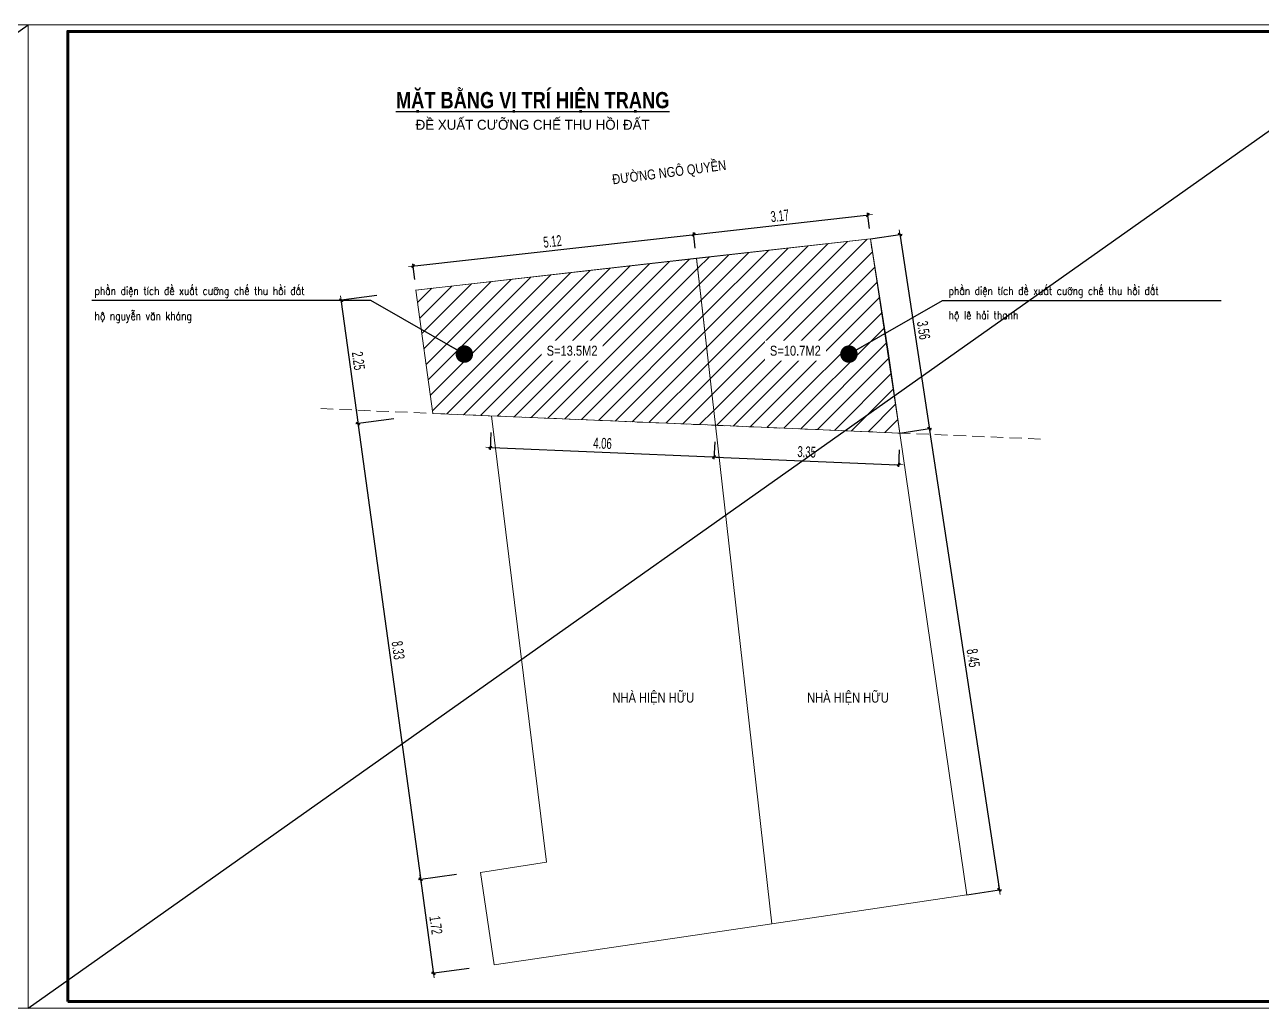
# Model space of a CAD drawing. Header units: millimetres. Extents: x 480521 to 6014615, y -961280 to 187869.
# Drawn here: x 705745 to 728163, y 115086 to 132906 of the extents above; entities that cross this region are included whole.
import ezdxf
from ezdxf.enums import TextEntityAlignment as Align

# ---------------------------------------------------------------- set-up
doc = ezdxf.new("R2010")
doc.units = ezdxf.units.MM
doc.header["$LTSCALE"] = 600
doc.header["$MEASUREMENT"] = 0
doc.linetypes.add('HIDDEN', pattern=[0.375, 0.25, -0.125])
doc.layers.get('0').update_dxf_attribs({"lineweight": 0})
doc.layers.get('Defpoints').update_dxf_attribs({"lineweight": 0})
for name, color, linetype, lineweight in [('dim', 144, 'Continuous', 13), ('Khungten_LCDI', 7, 'Continuous', 25), ('LC Dim', 8, 'Continuous', 18), ('LC Hatch @ 1 (1)', 252, 'Continuous', 9), ('LC Net khuat', 4, 'HIDDEN', 13), ('LC Net thay', 7, 'Continuous', 25), ('LC Text1', 3, 'Continuous', 20), ('LC Text2', 7, 'Continuous', 25), ('NHA', 2, 'Continuous', 0)]:
    doc.layers.add(name, color=color, linetype=linetype, lineweight=lineweight)
doc.layers.add('KCS_Plotter', color=11, linetype='Continuous', plot=False)
doc.styles.add('HOATBIF', font='hoatbif.shx', dxfattribs={"width": 0.65})
doc.styles.add('Khungten', font='VHAVAN.TTF', dxfattribs={"width": 0.9, "height": 5000})
doc.styles.add('LC 1', font='VHAVANB.TTF')
doc.styles.add('LC 3', font='vnsimli.shx', dxfattribs={"width": 0.75})
doc.styles.add('LC3', font='VHARIALB.TTF', dxfattribs={"width": 0.8})
doc.styles.add('T2', font='VHARIAL.TTF', dxfattribs={"width": 0.8})
doc.styles.add('Title', font='VHBLACK.TTF')
doc.dimstyles.new('1-100 (1-60)', dxfattribs={"dimscale": 79, "dimtxt": 2.5, "dimasz": 0.35, "dimexe": 0.5, "dimexo": 0, "dimgap": 0.8, "dimtad": 1, "dimdec": 0, "dimzin": 0, "dimdsep": 46, "dimtxsty": 'HOATBIF', "dimblk1": 'DOT', "dimblk2": 'DOT', "dimsah": 1, "dimcen": -1, "dimdle": 1, "dimclrd": 256, "dimclre": 256, "dimclrt": 4, "dimadec": 3, "dimazin": 2, "dimtfac": 0.333333, "dimtdec": 0, "dimtix": 1, "dimtmove": 2, "dimatfit": 3, "dimldrblk": 'DOT', "dimfxl": 1, "dimtvp": 0.833333, "dimtolj": 1, "dimtzin": 0, "dimarcsym": 0})
pattern_1 = [(45, (0, -1096.63), (-159.099026, 159.099026), [])]

# ---------------------------------------------------------------- blocks, each defined once
blk = doc.blocks.new('TIEUDE1')
at = {"layer": 'LC Text2', "color": 7, "style": 'LC 1'}
blk.add_attdef('TIªU§Ò', text='', height=5, dxfattribs=at).set_placement((0, 0), align=Align.BOTTOM_CENTER)
blk.add_attdef('TL', text='', height=3, dxfattribs=at).set_placement((0, -2), align=Align.TOP_CENTER)
blk = doc.blocks.new('lcdi fix')
at = {"layer": 'Defpoints', "lineweight": 0}
blk.add_lwpolyline([(-1200, -14850), (-1200, 14850), (40800, 14850), (40800, -14850)], close=True, dxfattribs=at)
at = {"layer": 'Khungten_LCDI', "color": 5, "lineweight": 60}
blk.add_lwpolyline([(0, -14650), (0, 14650), (40600, 14650), (40600, -14650)], close=True, dxfattribs=at)
at = {"color": 7, "style": 'Khungten', "width": 0.8}
for tag, p in [('REVISION', (39499, -10746)), ('NGAYHT', (39546, -11609))]:
    blk.add_attdef(tag, text='', height=200, dxfattribs=at).set_placement(p, align=Align.CENTER)
at = {"layer": 'LC Text1', "color": 3, "style": 'LC 1', "width": 1.834006}
for tag, p, p2 in [('TENBANVE1', (36913, -8886), (40339, -8886)), ('TENBANVE2', (36913, -9562), (40339, -9562))]:
    blk.add_attdef(tag, text='', height=250, dxfattribs=at).set_placement(p, p2, align=Align.FIT)
at = {"layer": 'LC Text1', "style": 'Title', "width": 0.7}
blk.add_attdef('SOBANVE', text='', height=250, dxfattribs=at).set_placement((39562, -13896), align=Align.CENTER)
blk = doc.blocks.new('DOT')
at = {"layer": 'dim'}
for p, q in [((-1, -1), (1, 1)), ((-3, 0), (3, 0))]:
    blk.add_line(p, q, dxfattribs=at)
blk.add_lwpolyline([(0.5, 1), (-1, -0.5), (-0.5, -1), (1, 0.5)], close=True, dxfattribs=at)
blk = doc.blocks.new('*D62')
at = {"layer": 'Defpoints', "color": 0, "transparency": 16777216}
for p in [(717864, 129105), (717892, 128861), (712809, 128289)]:
    blk.add_point(p, dxfattribs=at)
at = {"layer": 'LC Dim', "lineweight": -2, "transparency": 16777216}
for p, q in [((717892, 128861), (717860, 129144)), ((712809, 128536), (717837, 129102)), ((712809, 128289), (712777, 128573))]:
    blk.add_line(p, q, dxfattribs=at)
at = {"layer": 'LC Dim', "lineweight": -2, "transparency": 16777216, "xscale": 27.65, "yscale": 27.65, "zscale": 27.65}
for p, rotation in [((717864, 129105), 6.415631583418672), ((712781, 128533), 186.4156315834186)]:
    blk.add_blockref('DOT', p, dxfattribs=dict(at, rotation=rotation))
at = {"layer": 'LC Dim', "color": 4, "transparency": 16777216, "insert": (715305, 128980), "char_height": 197.5, "attachment_point": 5, "rotation": 6.4156, "style": 'HOATBIF'}
blk.add_mtext('\\A1;5.12', dxfattribs=at)
blk = doc.blocks.new('_Dot')
at = {"color": 0, "linetype": 'ByBlock', "lineweight": -2}
blk.add_line((-0.5, 0), (-1, 0), dxfattribs=at)
at = {"color": 0, "linetype": 'ByBlock', "const_width": 0.5}
blk.add_lwpolyline([(-0.25, 0, 1), (0.25, 0, 1)], format="xyb", close=True, dxfattribs=at)
blk = doc.blocks.new('*D63')
at = {"layer": 'Defpoints', "color": 0, "transparency": 16777216}
for p in [(721017, 129459), (721045, 129215), (717892, 128861)]:
    blk.add_point(p, dxfattribs=at)
at = {"layer": 'LC Dim', "lineweight": -2, "transparency": 16777216}
for p, q in [((717892, 129108), (720990, 129456)), ((721045, 129215), (721013, 129499)), ((717892, 128861), (717860, 129144))]:
    blk.add_line(p, q, dxfattribs=at)
at = {"layer": 'LC Dim', "lineweight": -2, "transparency": 16777216, "xscale": 27.65, "yscale": 27.65, "zscale": 27.65}
for p, rotation in [((721017, 129459), 6.415631583317454), ((717864, 129105), 186.4156315833174)]:
    blk.add_blockref('DOT', p, dxfattribs=dict(at, rotation=rotation))
at = {"layer": 'LC Dim', "color": 4, "transparency": 16777216, "insert": (719423, 129443), "char_height": 197.5, "attachment_point": 5, "rotation": 6.4156, "style": 'HOATBIF'}
blk.add_mtext('\\A1;3.17', dxfattribs=at)
blk = doc.blocks.new('*D64')
at = {"layer": 'Defpoints', "color": 0, "transparency": 16777216}
for p in [(712123, 128001), (712430, 125767), (711782, 125678)]:
    blk.add_point(p, dxfattribs=at)
at = {"layer": 'LC Dim', "lineweight": -2, "transparency": 16777216}
for p, q in [((712123, 128001), (711436, 127907)), ((711478, 127885), (711778, 125706)), ((712430, 125767), (711742, 125673))]:
    blk.add_line(p, q, dxfattribs=at)
at = {"layer": 'LC Dim', "lineweight": -2, "transparency": 16777216, "xscale": 27.65, "yscale": 27.65, "zscale": 27.65}
for p, rotation in [((711475, 127912), 97.82362519804785), ((711782, 125678), 277.8236251980479)]:
    blk.add_blockref('DOT', p, dxfattribs=dict(at, rotation=rotation))
at = {"layer": 'LC Dim', "color": 4, "transparency": 16777216, "insert": (711789, 126817), "char_height": 197.5, "attachment_point": 5, "rotation": 277.8236, "style": 'HOATBIF'}
blk.add_mtext('\\A1;2.25', dxfattribs=at)
blk = doc.blocks.new('*D65')
at = {"layer": 'Defpoints', "color": 0, "transparency": 16777216}
for p in [(712430, 125767), (713564, 117511), (712916, 117422)]:
    blk.add_point(p, dxfattribs=at)
at = {"layer": 'LC Dim', "lineweight": -2, "transparency": 16777216}
for p, q in [((712430, 125767), (711742, 125673)), ((711785, 125651), (712912, 117449)), ((713564, 117511), (712877, 117416))]:
    blk.add_line(p, q, dxfattribs=at)
at = {"layer": 'LC Dim', "lineweight": -2, "transparency": 16777216, "xscale": 27.65, "yscale": 27.65, "zscale": 27.65}
for p, rotation in [((711782, 125678), 97.82362519854365), ((712916, 117422), 277.8236251985437)]:
    blk.add_blockref('DOT', p, dxfattribs=dict(at, rotation=rotation))
at = {"layer": 'LC Dim', "color": 4, "transparency": 16777216, "insert": (712509, 121572), "char_height": 197.5, "attachment_point": 5, "rotation": 277.8236, "style": 'HOATBIF'}
blk.add_mtext('\\A1;8.33', dxfattribs=at)
blk = doc.blocks.new('*D66')
at = {"layer": 'Defpoints', "color": 0, "transparency": 16777216}
for p in [(713564, 117511), (713150, 115719), (713798, 115808)]:
    blk.add_point(p, dxfattribs=at)
at = {"layer": 'LC Dim', "lineweight": -2, "transparency": 16777216}
for p, q in [((713564, 117511), (712877, 117416)), ((712920, 117394), (713146, 115746)), ((713798, 115808), (713111, 115713))]:
    blk.add_line(p, q, dxfattribs=at)
at = {"layer": 'LC Dim', "lineweight": -2, "transparency": 16777216, "xscale": 27.65, "yscale": 27.65, "zscale": 27.65}
for p, rotation in [((712916, 117422), 97.82362519854365), ((713150, 115719), 277.8236251985437)]:
    blk.add_blockref('DOT', p, dxfattribs=dict(at, rotation=rotation))
at = {"layer": 'LC Dim', "color": 4, "transparency": 16777216, "insert": (713194, 116592), "char_height": 197.5, "attachment_point": 5, "rotation": 277.8236, "style": 'HOATBIF'}
blk.add_mtext('\\A1;1.72', dxfattribs=at)
blk = doc.blocks.new('*D67')
at = {"layer": 'Defpoints', "color": 0, "transparency": 16777216}
for p in [(714189, 125518), (718243, 125347), (718232, 125075)]:
    blk.add_point(p, dxfattribs=at)
at = {"layer": 'LC Dim', "lineweight": -2, "transparency": 16777216}
for p, q in [((714189, 125518), (714176, 125207)), ((718243, 125347), (718230, 125035)), ((714206, 125245), (718204, 125076))]:
    blk.add_line(p, q, dxfattribs=at)
at = {"layer": 'LC Dim', "lineweight": -2, "transparency": 16777216, "xscale": 27.65, "yscale": 27.65, "zscale": 27.65}
for p, rotation in [((714178, 125246), 177.5816472997262), ((718232, 125075), 357.5816472997262)]:
    blk.add_blockref('DOT', p, dxfattribs=dict(at, rotation=rotation))
at = {"layer": 'LC Dim', "color": 4, "transparency": 16777216, "insert": (716212, 125322), "char_height": 197.5, "attachment_point": 5, "rotation": 357.5816, "style": 'HOATBIF'}
blk.add_mtext('\\A1;4.06', dxfattribs=at)
blk = doc.blocks.new('*D68')
at = {"layer": 'Defpoints', "color": 0, "transparency": 16777216}
for p in [(718243, 125347), (721587, 125205), (721575, 124934)]:
    blk.add_point(p, dxfattribs=at)
at = {"layer": 'LC Dim', "lineweight": -2, "transparency": 16777216}
for p, q in [((718243, 125347), (718230, 125035)), ((721587, 125205), (721573, 124894)), ((718259, 125074), (721547, 124935))]:
    blk.add_line(p, q, dxfattribs=at)
at = {"layer": 'LC Dim', "lineweight": -2, "transparency": 16777216, "xscale": 27.65, "yscale": 27.65, "zscale": 27.65}
for p, rotation in [((718232, 125075), 177.5816472998666), ((721575, 124934), 357.5816472998666)]:
    blk.add_blockref('DOT', p, dxfattribs=dict(at, rotation=rotation))
at = {"layer": 'LC Dim', "color": 4, "transparency": 16777216, "insert": (719910, 125166), "char_height": 197.5, "attachment_point": 5, "rotation": 357.5816, "style": 'HOATBIF'}
blk.add_mtext('\\A1;3.35', dxfattribs=at)
blk = doc.blocks.new('*D254')
at = {"layer": 'Defpoints', "color": 0, "transparency": 16777216}
for p in [(721066, 129025), (722133, 125588), (721599, 125507)]:
    blk.add_point(p, dxfattribs=at)
at = {"layer": 'LC Dim', "lineweight": -2, "transparency": 16777216}
for p, q in [((721066, 129025), (721639, 129112)), ((721604, 129078), (722129, 125615)), ((721599, 125507), (722172, 125594))]:
    blk.add_line(p, q, dxfattribs=at)
at = {"layer": 'LC Dim', "lineweight": -2, "transparency": 16777216, "xscale": 27.65, "yscale": 27.65, "zscale": 27.65}
for p, rotation in [((721600, 129106), 98.61758096770413), ((722133, 125588), 278.6175809677042)]:
    blk.add_blockref('DOT', p, dxfattribs=dict(at, rotation=rotation))
at = {"layer": 'LC Dim', "color": 4, "transparency": 16777216, "insert": (722027, 127371), "char_height": 197.5, "attachment_point": 5, "rotation": 278.6176, "style": 'HOATBIF'}
blk.add_mtext('\\A1;3.56', dxfattribs=at)
blk = doc.blocks.new('*D255')
at = {"layer": 'Defpoints', "color": 0, "transparency": 16777216}
for p in [(721599, 125507), (722811, 117141), (723400, 117230)]:
    blk.add_point(p, dxfattribs=at)
at = {"layer": 'LC Dim', "lineweight": -2, "transparency": 16777216}
for p, q in [((721599, 125507), (722172, 125594)), ((722137, 125561), (723396, 117258)), ((722811, 117141), (723439, 117236))]:
    blk.add_line(p, q, dxfattribs=at)
at = {"layer": 'LC Dim', "lineweight": -2, "transparency": 16777216, "xscale": 27.65, "yscale": 27.65, "zscale": 27.65}
for p, rotation in [((722133, 125588), 98.61758096770413), ((723400, 117230), 278.6175809677042)]:
    blk.add_blockref('DOT', p, dxfattribs=dict(at, rotation=rotation))
at = {"layer": 'LC Dim', "color": 4, "transparency": 16777216, "insert": (722927, 121433), "char_height": 197.5, "attachment_point": 5, "rotation": 278.6176, "style": 'HOATBIF'}
blk.add_mtext('\\A1;8.45', dxfattribs=at)

msp = doc.modelspace()

# ---------------------------------------------------------------- hatches: boundary and pattern name
at = {"layer": 'LC Hatch @ 1 (1)', "ltscale": 2}
h = msp.add_hatch(dxfattribs=at)
h.set_pattern_fill('ANSI31', color=256, scale=1800)
h.set_pattern_definition(pattern_1)
h.paths.add_polyline_path([(717913.359, 128670.077), (718255.788, 125648.355), (721599.311, 125507.146), (721066.24, 129024.6), (721066.24, 129024.6)])
h = msp.add_hatch(dxfattribs=at)
h.set_pattern_fill('ANSI31', color=256, scale=1800)
h.set_pattern_definition(pattern_1)
h.paths.add_polyline_path([(718255.788, 125648.355), (717913.358, 128670.077), (712830.328, 128098.519), (713137.285, 125864.526)])

# ---------------------------------------------------------------- linework, layer by layer
at = {"layer": 'Defpoints', "lineweight": 0}
msp.add_lwpolyline([(680604.637, 115086.169), (680604.637, 132906.169), (705804.637, 132906.169), (705804.637, 115086.169)], close=True, dxfattribs=at)
at = {"layer": 'KCS_Plotter'}
msp.add_line((680604.637, 115086.169), (705804.637, 132906.169), dxfattribs=at)
at = {"layer": 'LC Net khuat', "color": 1, "lineweight": 13, "ltscale": 1.5, "flags": 128}
msp.add_lwpolyline([(724144.976, 125399.634), (711028.917, 125953.57)], dxfattribs=at)
at = {"layer": 'LC Net thay', "color": 7, "linetype": 'Continuous', "lineweight": 0}
for p, q in [((717913.358, 128670.077), (721066.24, 129024.6)), ((721384.318, 126991.52), (721066.24, 129024.6)), ((712826.336, 128098.07), (717913.358, 128670.077)), ((718255.788, 125648.355), (717913.358, 128670.077)), ((721599.311, 125507.146), (721384.318, 126991.52)), ((714202.241, 125819.55), (715199.297, 117735.383)), ((719279.276, 116616.73), (718255.788, 125648.355)), ((722811.025, 117141.145), (721599.311, 125507.146)), ((715199.297, 117735.383), (714001.526, 117546.559)), ((714001.526, 117546.559), (714250.467, 115870.023)), ((719279.276, 116616.73), (722811.025, 117141.145)), ((714250.467, 115870.023), (719279.276, 116616.73))]:
    msp.add_line(p, q, dxfattribs=at)
for points in [[(717912.858, 128674.485), (721066.23, 129024.664), (721599.311, 125507.146), (718255.788, 125648.355), (717912.858, 128674.485)], [(712830.328, 128098.519), (717912.859, 128674.485), (718255.788, 125648.355), (713137.285, 125864.526), (712830.328, 128098.519)]]:
    msp.add_lwpolyline(points, dxfattribs=at)
at = {"layer": 'NHA', "color": 7, "ltscale": 0.01, "flags": 128}
msp.add_lwpolyline([(721089.971, 128839.473), (721066.24, 129024.599)], dxfattribs=at)

# ---------------------------------------------------------------- block references
at = {"layer": 'LC Net thay', "xscale": 0.6000000155618168, "yscale": 0.6000000155618168, "zscale": 0.6000000155618168}
msp.add_blockref('lcdi fix', (706524.637, 123996.169), dxfattribs=at)
at = {"layer": 'LC Text2'}
ref = msp.add_blockref('TIEUDE1', (714945.613, 131303.894), dxfattribs=dict(at, xscale=60.00000000003865, yscale=60.00000000003865, zscale=60.00000000003865))
ref.add_attrib('TIªU§Ò', '%%UmÆt b»ng vÞ trÝ hiÖn tr¹ng', dxfattribs={"color": 7, "height": 295.46488, "style": 'LC3', "width": 0.8}).set_placement((714945.613, 131303.894), align=Align.BOTTOM_CENTER)
ref.add_attrib('TL', '®Ò xuÊt c\xadìng chÕ thu håi ®Êt', dxfattribs={"color": 7, "height": 180, "style": 'LC 1'}).set_placement((714945.613, 131183.894), align=Align.TOP_CENTER)

# ---------------------------------------------------------------- texts
at = {"layer": 'LC Text1', "color": 3, "style": 'LC 3', "width": 0.8}
for s, p in [('phÇn diÖn tÝch ®Ò xuÊt c\xadìng chÕ thu håi ®Êt', (707008.339, 128009.912)), ('phÇn diÖn tÝch ®Ò xuÊt c\xadìng chÕ thu håi ®Êt', (722481.146, 128009.912)), ('hé nguyÔn v¨n kh¸ng', (707008.339, 127554.997)), ('hé lª h¶i thanh', (722481.146, 127568.782))]:
    msp.add_text(s, height=150, dxfattribs=at).set_placement(p)
at = {"layer": 'LC Text2', "style": 'T2', "width": 0.8}
msp.add_text('®\xadêng ng« quyÒn', height=180, rotation=7.3050148, dxfattribs=at).set_placement((716400.281, 130013.588))

# ---------------------------------------------------------------- dimensions: what is measured, and where the dimension line sits
at = {"layer": 'LC Dim'}
for base, p1, p2, angle, picture, middle in [((721017.348, 129459.391), (717891.915, 128860.782), (721044.794, 129215.305), 186.4156316, '*D63', (719422.812, 129443.065)), ((712916.086, 117421.662), (712429.74, 125767.308), (713564.22, 117510.718), 97.8236252, '*D65', (712509.288, 121572.003)), ((723399.854, 117230.382), (721599.311, 125507.145), (722811.025, 117141.145), 98.617581, '*D255', (722926.674, 121433.489)), ((721575.09, 124933.63), (718243.044, 125346.61), (721586.568, 125205.402), 177.5816473, '*D68', (719910.162, 125166.04)), ((713150.061, 115718.824), (713564.22, 117510.718), (713798.196, 115807.88), 97.8236252, '*D66', (713193.516, 116592.289))]:
    dim = msp.add_linear_dim(base=base, p1=p1, p2=p2, angle=angle, dimstyle='1-100 (1-60)', override={"dimdec": 2, "dimlfac": 0.001}, dxfattribs=at)
    dim.commit()
    dim.dimension.update_dxf_attribs({"geometry": picture, "text_midpoint": middle})
for p1, p2, distance, picture, middle in [((712808.884, 128289.225), (717891.915, 128860.782), 245.624, '*D62', (715304.857, 128980.025)), ((721066.233, 129024.664), (721599.311, 125507.145), 540.036, '*D254', (722026.833, 127371.089)), ((712122.782, 128001.3), (712429.74, 125767.308), -654.224, '*D64', (711788.569, 126817.294)), ((714189.497, 125517.804), (718243.044, 125346.61), -272.014, '*D67', (716211.627, 125322.241))]:
    dim = msp.add_aligned_dim(p1=p1, p2=p2, distance=distance, dimstyle='1-100 (1-60)', override={"dimdec": 2, "dimlfac": 0.001}, dxfattribs=at)
    dim.commit()
    dim.dimension.update_dxf_attribs({"geometry": picture, "text_midpoint": middle})

# ---------------------------------------------------------------- leaders
for points in [[(713708.325, 126938.395), (712016.129, 127909.22), (706962.275, 127909.22)], [(720675.445, 126938.395), (722367.641, 127909.22), (727421.496, 127909.22)]]:
    msp.add_leader(points, dimstyle='1-100 (1-60)', override={"dimasz": 4, "dimdec": 2, "dimlfac": 0.001}, dxfattribs=at)

# ---------------------------------------------------------------- next in the draw order: texts
at = {"layer": 'LC Text2', "char_height": 180, "attachment_point": 1, "style": 'T2', "bg_fill": 3, "box_fill_scale": 1.5, "bg_fill_color": 256, "bg_fill_transparency": 0}
for s, insert, width in [('s=13.5m2', (715198.591, 127089.872), 927.25441), ('s=10.7m2', (719243.578, 127089.872), 927.25441), ('nhµ hiÖn h÷u', (716392.336, 120803.819), 1438.55853), ('nhµ hiÖn h÷u', (719917.342, 120803.819), 1438.55853)]:
    msp.add_mtext(s, dxfattribs=dict(at, insert=insert, width=width))

# ---------------------------------------------------------------- next in the draw order: linework, layer by layer
at = {"layer": 'KCS_Plotter'}
msp.add_line((705804.637, 115086.169), (731004.637, 132906.169), dxfattribs=at)

doc.saveas('drawing.dxf')
